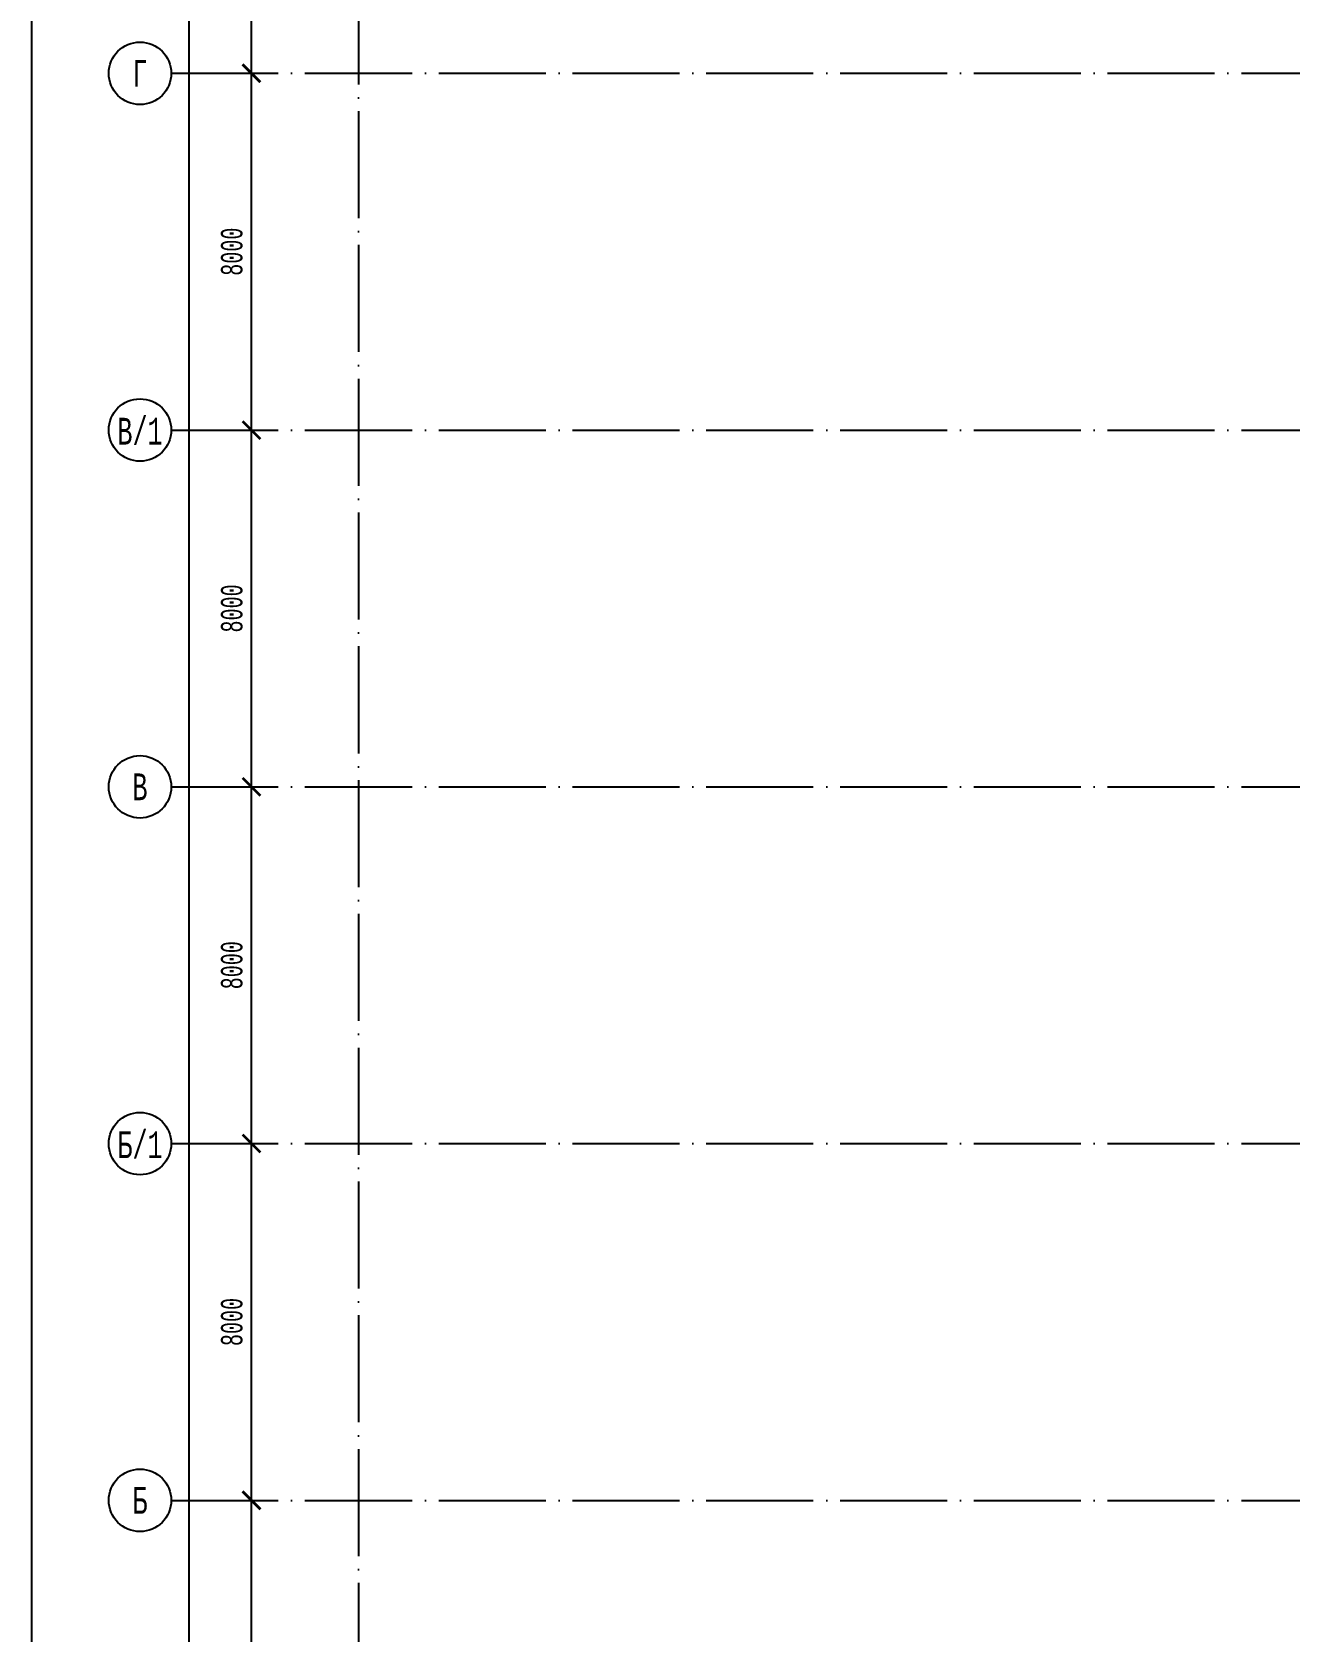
# Model space of a CAD drawing. Extents: x -4497 to 351150, y -50 to 322254.
# Drawn here: x -4300 to 23893, y 107157 to 143013 of the extents above; entities that cross this region are included whole.
import ezdxf
from ezdxf.enums import TextEntityAlignment as Align

# ---------------------------------------------------------------- set-up
doc = ezdxf.new("R2010")
doc.units = 0
doc.header["$LTSCALE"] = 100
doc.header["$PDMODE"] = 3
doc.linetypes.add('ACAD_ISO04W100', pattern=[30, 24, -3, 0, -3])
doc.layers.get('0').update_dxf_attribs({"linetype": 'CONTINUOUS'})
doc.layers.get('Defpoints').update_dxf_attribs({"linetype": 'CONTINUOUS'})
doc.layers.add('axis', color=40, linetype='CONTINUOUS')
doc.styles.add('MONOTXT1', font='monotxt1', dxfattribs={"width": 0.65, "height": 300})
doc.styles.add('ST_2', font='monotxt.shx', dxfattribs={"width": 0.65, "height": 480})
doc.dimstyles.new('STY_DIM1', dxfattribs={"dimscale": 200, "dimtxt": 2.25, "dimasz": 2, "dimexe": 2, "dimexo": 2, "dimgap": 1, "dimtad": 1, "dimdec": 0, "dimzin": 0, "dimdsep": 46, "dimtxsty": 'ST_2', "dimblk1": 'ARCHTICK', "dimblk2": 'ARCHTICK', "dimsah": 1, "dimcen": 3, "dimclrd": 174, "dimclre": 174, "dimclrt": 174, "dimadec": 0, "dimazin": 0, "dimtfac": 1, "dimtdec": 0, "dimtix": 1, "dimtmove": 2, "dimatfit": 3, "dimldrblk": 'ARCHTICK', "dimfxl": 1, "dimtolj": 1, "dimtzin": 0, "dimarcsym": 0})

# ---------------------------------------------------------------- blocks, each defined once
blk = doc.blocks.new('_ARCHTICK')
at = {"color": 0, "linetype": 'ByBlock', "const_width": 0.15}
blk.add_lwpolyline([(-0.5, -0.5), (0.5, 0.5)], dxfattribs=at)
blk = doc.blocks.new('*D16')
at = {"layer": 'axis', "color": 174, "lineweight": -2}
for p, q in [((623, 102087), (623, 110087)), ((1023, 110087), (1023, 110087))]:
    blk.add_line(p, q, dxfattribs=at)
at = {"layer": 'Defpoints', "color": 0}
for p in [(623, 110087), (623, 110087), (623, 102087)]:
    blk.add_point(p, dxfattribs=at)
at = {"layer": 'axis', "color": 174, "lineweight": -2, "xscale": 400, "yscale": 400, "zscale": 400}
for p, rotation in [((623, 110087), 90), ((623, 102087), 270)]:
    blk.add_blockref('_ARCHTICK', p, dxfattribs=dict(at, rotation=rotation))
at = {"layer": 'axis', "color": 174, "insert": (183, 106087), "char_height": 480, "attachment_point": 5, "rotation": 90, "style": 'ST_2'}
blk.add_mtext('\\A1;8000', dxfattribs=at)
blk = doc.blocks.new('psw1')
at = {"color": 7, "linetype": 'Continuous'}
blk.add_circle((-347, 1), 350, dxfattribs=at)
at = {"color": 7, "linetype": 'Continuous', "style": 'MONOTXT1', "width": 0.65}
blk.add_attdef('99', text='', height=300, dxfattribs=at).set_placement((-347, 1), align=Align.MIDDLE)
blk = doc.blocks.new('*D17')
at = {"layer": 'axis', "color": 174, "lineweight": -2}
blk.add_line((623, 118087), (623, 126087), dxfattribs=at)
at = {"layer": 'Defpoints', "color": 0}
for p in [(623, 126087), (623, 126087), (623, 118087)]:
    blk.add_point(p, dxfattribs=at)
at = {"layer": 'axis', "color": 174, "lineweight": -2, "xscale": 400, "yscale": 400, "zscale": 400}
for p, rotation in [((623, 126087), 90), ((623, 118087), 270)]:
    blk.add_blockref('_ARCHTICK', p, dxfattribs=dict(at, rotation=rotation))
at = {"layer": 'axis', "color": 174, "insert": (183, 122087), "char_height": 480, "attachment_point": 5, "rotation": 90, "style": 'ST_2'}
blk.add_mtext('\\A1;8000', dxfattribs=at)
blk = doc.blocks.new('*D18')
at = {"layer": 'axis', "color": 174, "lineweight": -2}
blk.add_line((623, 134087), (623, 142087), dxfattribs=at)
at = {"layer": 'Defpoints', "color": 0}
for p in [(623, 142087), (623, 142087), (623, 134087)]:
    blk.add_point(p, dxfattribs=at)
at = {"layer": 'axis', "color": 174, "lineweight": -2, "xscale": 400, "yscale": 400, "zscale": 400}
for p, rotation in [((623, 142087), 90), ((623, 134087), 270)]:
    blk.add_blockref('_ARCHTICK', p, dxfattribs=dict(at, rotation=rotation))
at = {"layer": 'axis', "color": 174, "insert": (183, 138087), "char_height": 480, "attachment_point": 5, "rotation": 90, "style": 'ST_2'}
blk.add_mtext('\\A1;8000', dxfattribs=at)
blk = doc.blocks.new('*D20')
at = {"layer": 'axis', "color": 174, "lineweight": -2}
for p, q in [((-777, 94087), (-777, 312087)), ((-377, 312087), (-377, 312087)), ((-1177, 94087), (-1177, 94087))]:
    blk.add_line(p, q, dxfattribs=at)
at = {"layer": 'Defpoints', "color": 0}
for p in [(-777, 312087), (-777, 312087), (-777, 94087)]:
    blk.add_point(p, dxfattribs=at)
at = {"layer": 'axis', "color": 174, "lineweight": -2, "xscale": 400, "yscale": 400, "zscale": 400}
for p, rotation in [((-777, 312087), 90), ((-777, 94087), 270)]:
    blk.add_blockref('_ARCHTICK', p, dxfattribs=dict(at, rotation=rotation))
at = {"layer": 'axis', "color": 174, "insert": (-1217, 193841), "char_height": 480, "attachment_point": 5, "rotation": 90, "style": 'ST_2'}
blk.add_mtext('\\A1;218000', dxfattribs=at)
blk = doc.blocks.new('*D73')
at = {"layer": 'axis', "color": 174, "lineweight": -2}
blk.add_line((623, 110087), (623, 118087), dxfattribs=at)
at = {"layer": 'Defpoints', "color": 0}
for p in [(623, 118087), (623, 118087), (623, 110087)]:
    blk.add_point(p, dxfattribs=at)
at = {"layer": 'axis', "color": 174, "lineweight": -2, "xscale": 400, "yscale": 400, "zscale": 400}
for p, rotation in [((623, 118087), 90), ((623, 110087), 270)]:
    blk.add_blockref('_ARCHTICK', p, dxfattribs=dict(at, rotation=rotation))
at = {"layer": 'axis', "color": 174, "insert": (183, 114087), "char_height": 480, "attachment_point": 5, "rotation": 90, "style": 'ST_2'}
blk.add_mtext('\\A1;8000', dxfattribs=at)
blk = doc.blocks.new('*D75')
at = {"layer": 'axis', "color": 174, "lineweight": -2}
blk.add_line((623, 126087), (623, 134087), dxfattribs=at)
at = {"layer": 'Defpoints', "color": 0}
for p in [(623, 134087), (623, 134087), (623, 126087)]:
    blk.add_point(p, dxfattribs=at)
at = {"layer": 'axis', "color": 174, "lineweight": -2, "xscale": 400, "yscale": 400, "zscale": 400}
for p, rotation in [((623, 134087), 90), ((623, 126087), 270)]:
    blk.add_blockref('_ARCHTICK', p, dxfattribs=dict(at, rotation=rotation))
at = {"layer": 'axis', "color": 174, "insert": (183, 130087), "char_height": 480, "attachment_point": 5, "rotation": 90, "style": 'ST_2'}
blk.add_mtext('\\A1;8000', dxfattribs=at)
blk = doc.blocks.new('*D76')
at = {"layer": 'axis', "color": 174, "lineweight": -2}
blk.add_line((623, 142087), (623, 150087), dxfattribs=at)
at = {"layer": 'Defpoints', "color": 0}
for p in [(623, 150087), (623, 150087), (623, 142087)]:
    blk.add_point(p, dxfattribs=at)
at = {"layer": 'axis', "color": 174, "lineweight": -2, "xscale": 400, "yscale": 400, "zscale": 400}
for p, rotation in [((623, 150087), 90), ((623, 142087), 270)]:
    blk.add_blockref('_ARCHTICK', p, dxfattribs=dict(at, rotation=rotation))
at = {"layer": 'axis', "color": 174, "insert": (183, 146087), "char_height": 480, "attachment_point": 5, "rotation": 90, "style": 'ST_2'}
blk.add_mtext('\\A1;8000', dxfattribs=at)

msp = doc.modelspace()

# ---------------------------------------------------------------- linework, layer by layer
at = {"layer": 'axis', "linetype": 'ACAD_ISO04W100'}
for p, q in [((3024.3, 318243.4), (3024.3, 84615.2)), ((-1176.8, 142087.2), (272433.1, 142087.2)), ((-1176.8, 134087.2), (272433.1, 134087.2)), ((-1176.8, 126087.2), (272433.1, 126087.2)), ((-1176.8, 118087.2), (132719.4, 118087.2)), ((-1176.8, 110087.2), (272433.1, 110087.2))]:
    msp.add_line(p, q, dxfattribs=at)
at = {"layer": 'Defpoints', "color": 7}
msp.add_line((-4300, 83000), (-4300, 322253.7), dxfattribs=at)

# ---------------------------------------------------------------- block references
at = {"layer": 'axis', "linetype": 'ACAD_ISO04W100', "xscale": 2, "yscale": 2, "zscale": 2}
for p, values in [((-1182.7, 142084.7), {'99': 'Г'}), ((-1182.7, 134084.7), {'99': 'В/1'}), ((-1182.7, 126084.7), {'99': 'В'}), ((-1182.7, 118084.7), {'99': 'Б/1'}), ((-1182.7, 110084.7), {'99': 'Б'})]:
    msp.add_blockref('psw1', p, dxfattribs=at).add_auto_attribs(values)

# ---------------------------------------------------------------- dimensions: what is measured, and where the dimension line sits
at = {"layer": 'axis'}
dim = msp.add_linear_dim(base=(-776.8, 312087.2), p1=(-776.8, 94087.2), p2=(-776.8, 312087.2), angle=90, dimstyle='STY_DIM1', override={"dimscale": 200, "dimtxt": 450}, dxfattribs=at)
dim.commit()
dim.dimension.update_dxf_attribs({"geometry": '*D20', "text_midpoint": (-1216.8, 193841.1), "dimtype": 161})
for p1, p2, picture, middle in [((623.2, 142087.2), (623.2, 150087.2), '*D76', (183.2, 146087.2)), ((623.2, 134087.2), (623.2, 142087.2), '*D18', (183.2, 138087.2)), ((623.2, 126087.2), (623.2, 134087.2), '*D75', (183.2, 130087.2)), ((623.2, 118087.2), (623.2, 126087.2), '*D17', (183.2, 122087.2)), ((623.2, 110087.2), (623.2, 118087.2), '*D73', (183.2, 114087.2)), ((623.2, 102087.2), (623.2, 110087.2), '*D16', (183.2, 106087.2))]:
    dim = msp.add_aligned_dim(p1=p1, p2=p2, distance=0, dimstyle='STY_DIM1', override={"dimscale": 200, "dimtxt": 450}, dxfattribs=at)
    dim.commit()
    dim.dimension.update_dxf_attribs({"geometry": picture, "text_midpoint": middle})

doc.saveas('drawing.dxf')
